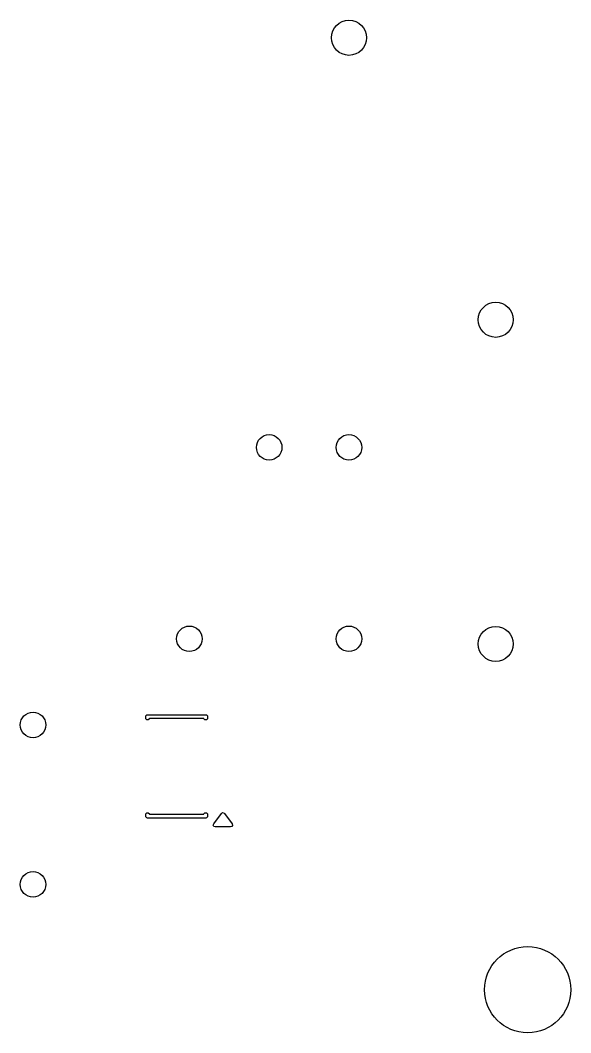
# Model space of a CAD drawing. Header units: millimetres. Extents: x 99.8 to 190.8, y -170.3 to -102.2.
# Drawn here: x 171.1 to 188.35, y -170.35 to -138.61 of the extents above; entities that cross this region are included whole.
import ezdxf

# ---------------------------------------------------------------- set-up
doc = ezdxf.new("R2010")
doc.units = ezdxf.units.MM
doc.layers.add('F.Silkscreen', color=254, linetype='CONTINUOUS', true_color=0xebdbb2)

msp = doc.modelspace()

# ---------------------------------------------------------------- linework, layer by layer
at = {"layer": 'F.Silkscreen', "linetype": 'CONTINUOUS'}
for p, q in [((175.03, -160.44), (175.034567, -160.417039)), ((175.03, -160.49), (175.03, -160.44)), ((175.034567, -160.512961), (175.03, -160.49)), ((175.034567, -160.417039), (175.067039, -160.384567)), ((175.067039, -160.545433), (175.034567, -160.512961)), ((175.067039, -160.384567), (175.09, -160.38)), ((175.112961, -160.545433), (175.067039, -160.545433)), ((175.09, -160.38), (176.91, -160.38)), ((175.145433, -160.512961), (175.112961, -160.545433)), ((175.148011, -160.5), (175.145433, -160.512961)), ((176.851989, -160.5), (175.148011, -160.5)), ((176.854567, -160.512961), (176.851989, -160.5)), ((176.887039, -160.545433), (176.854567, -160.512961)), ((176.932961, -160.545433), (176.887039, -160.545433)), ((176.91, -160.38), (176.932961, -160.384567)), ((176.932961, -160.384567), (176.965433, -160.417039)), ((176.965433, -160.512961), (176.932961, -160.545433)), ((176.965433, -160.417039), (176.97, -160.44)), ((176.97, -160.49), (176.965433, -160.512961)), ((176.97, -160.44), (176.97, -160.49)), ((175.034567, -163.487039), (175.067039, -163.454567)), ((175.067039, -163.454567), (175.112961, -163.454567)), ((175.112961, -163.454567), (175.145433, -163.487039)), ((176.854567, -163.487039), (176.887039, -163.454567)), ((176.887039, -163.454567), (176.932961, -163.454567)), ((176.932961, -163.454567), (176.965433, -163.487039)), ((177.401476, -163.47471), (177.440642, -163.450734)), ((177.440642, -163.450734), (177.48529, -163.461476)), ((175.03, -163.51), (175.034567, -163.487039)), ((175.03, -163.56), (175.03, -163.51)), ((175.034567, -163.582961), (175.03, -163.56)), ((175.067039, -163.615433), (175.034567, -163.582961)), ((175.09, -163.62), (175.067039, -163.615433)), ((176.91, -163.62), (175.09, -163.62)), ((175.145433, -163.487039), (175.148011, -163.5)), ((175.148011, -163.5), (176.851989, -163.5)), ((176.851989, -163.5), (176.854567, -163.487039)), ((176.932961, -163.615433), (176.91, -163.62)), ((176.965433, -163.582961), (176.932961, -163.615433)), ((176.965433, -163.487039), (176.97, -163.51)), ((176.97, -163.56), (176.965433, -163.582961)), ((176.97, -163.51), (176.97, -163.56)), ((177.161476, -163.80471), (177.401476, -163.47471)), ((177.48529, -163.461476), (177.498524, -163.47471)), ((177.498524, -163.47471), (177.738524, -163.80471)), ((177.15, -163.84), (177.161476, -163.80471)), ((177.167574, -163.882426), (177.15, -163.84)), ((177.21, -163.9), (177.167574, -163.882426)), ((177.69, -163.9), (177.21, -163.9)), ((177.72529, -163.888524), (177.69, -163.9)), ((177.749266, -163.849358), (177.72529, -163.888524)), ((177.738524, -163.80471), (177.749266, -163.849358))]:
    msp.add_line(p, q, dxfattribs=at)
at = {"layer": 'F.Silkscreen'}
for centre, radius in [((181.4, -139.16), 0.55), ((181.4, -139.16), 0.55), ((186, -148), 0.55), ((186, -148), 0.55), ((178.9, -152), 0.4), ((178.9, -152), 0.4), ((181.4, -152), 0.4), ((181.4, -152), 0.4), ((176.4, -158), 0.4), ((176.4, -158), 0.4), ((181.4, -158), 0.4), ((181.4, -158), 0.4), ((186, -158.16), 0.55), ((186, -158.16), 0.55), ((171.5, -160.7), 0.4), ((171.5, -160.7), 0.4), ((171.5, -165.7), 0.4), ((171.5, -165.7), 0.4), ((187, -169), 1.35), ((187, -169), 1.349999)]:
    msp.add_circle(centre, radius, dxfattribs=at)

doc.saveas('drawing.dxf')
